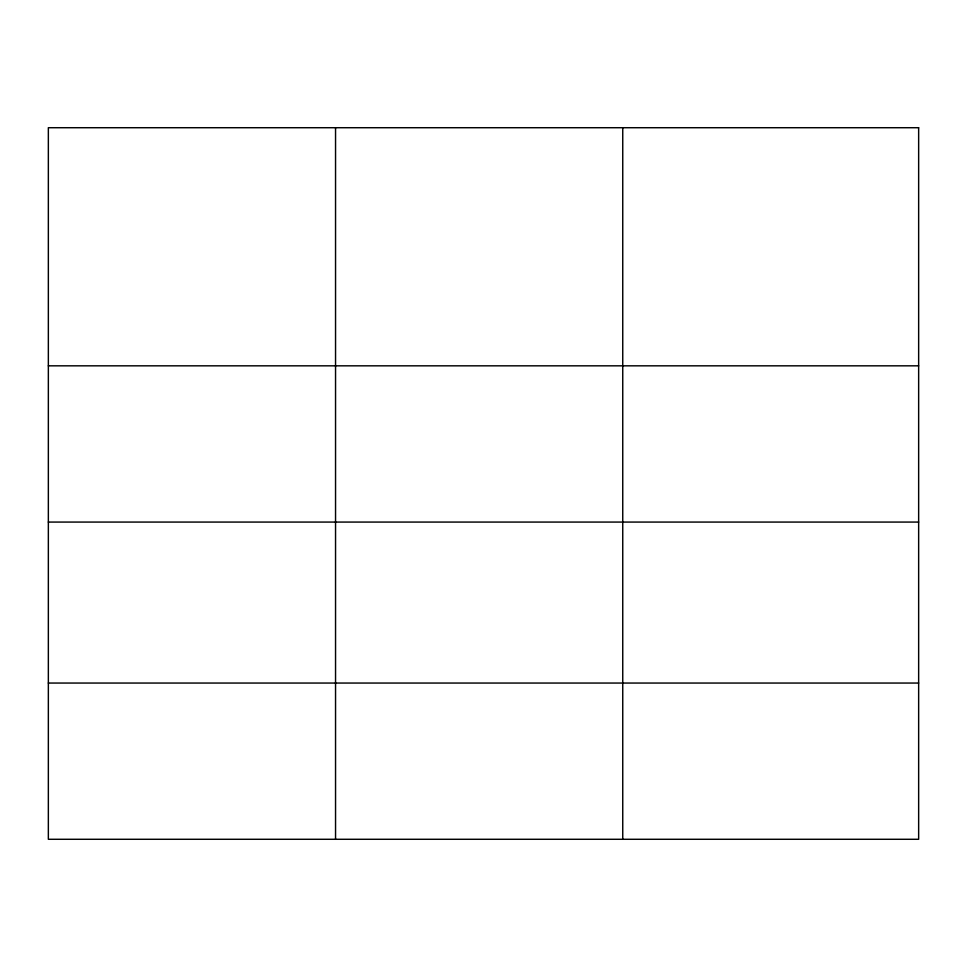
<?xml version="1.0" encoding="UTF-8"?>
<svg xmlns="http://www.w3.org/2000/svg" width="967" height="967" viewBox="0 0 967 967"><rect width="100%" height="100%" fill="white"/><g stroke="black" fill="none" stroke-linecap="round" stroke-linejoin="round"><path stroke-width="1.45" d="M48.35 365.828L918.65 365.828M48.35 522.071L918.65 522.071M48.35 683.053L918.65 683.053M622.748 127.717L622.748 839.283M335.549 127.717L335.549 839.283M918.65 127.717L48.35 127.717L48.35 839.283L918.65 839.283L918.65 127.717"/></g></svg>
